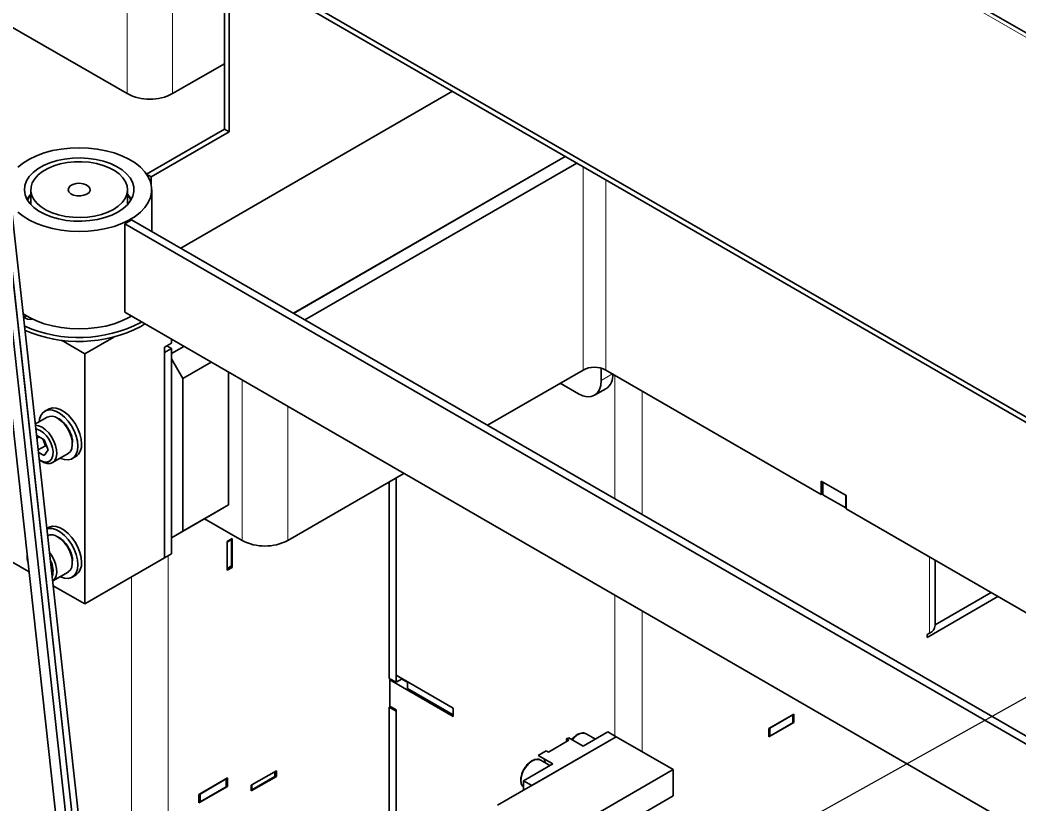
# Paper-space layout 'Blatt1' of a CAD drawing. Header units: millimetres. Extents: x 0 to 1189, y 0 to 841.
# Drawn here: x 946 to 1008, y 632.2 to 680.8 of the extents above; entities that cross this region are included whole.
import ezdxf

# ---------------------------------------------------------------- set-up
doc = ezdxf.new("R2010")
doc.units = ezdxf.units.MM
doc.layers.add('BESCHRIFTUNG', color=5, linetype='Continuous')
doc.dimstyles.new('SLDDIMSTYLE0', dxfattribs={"dimtxt": 0.18, "dimasz": 0.7, "dimexe": 0, "dimexo": 0.0625, "dimgap": 0, "dimtad": 0, "dimtih": 1, "dimtoh": 1, "dimdec": 0, "dimrnd": 1e-09, "dimzin": 0, "dimdsep": 46, "dimtxsty": 'Standard', "dimblk1": 'DOT', "dimblk2": 'DOT', "dimsah": 1, "dimcen": 0.09, "dimadec": 0, "dimazin": 0, "dimtfac": 0.7, "dimtdec": 0, "dimtofl": 0, "dimtmove": 0, "dimatfit": 3, "dimldrblk": 'DOT', "dimfxl": 1, "dimfrac": 2, "dimtolj": 1, "dimtzin": 0, "dimarcsym": 0})

# ---------------------------------------------------------------- blocks, each defined once
blk = doc.blocks.new('_Dot')
at = {"color": 0, "linetype": 'ByBlock', "lineweight": -2}
blk.add_line((-0.5, 0), (-1, 0), dxfattribs=at)
at = {"color": 0, "linetype": 'ByBlock', "const_width": 0.5}
blk.add_lwpolyline([(-0.25, 0, 1), (0.25, 0, 1)], format="xyb", close=True, dxfattribs=at)

psp = doc.layouts.new('Blatt1')

# ---------------------------------------------------------------- linework, layer by layer
at = {"color": 8, "linetype": 'Continuous', "lineweight": 18}
for p, q in [((1084.731, 635.666), (979.806, 696.237)), ((952.637, 682.772), (952.637, 676.231)), ((955.465, 676.231), (955.465, 682.772)), ((980.921, 659.093), (980.921, 671.704)), ((982.336, 670.887), (982.336, 659.093)), ((982.053, 658.439), (982.76, 658.847)), ((959.779, 648.52), (959.779, 658.469)), ((982.901, 651.103), (982.901, 658.766)), ((984.598, 650.124), (984.598, 657.786)), ((962.607, 656.837), (962.607, 648.52)), ((955.183, 647.565), (955.183, 615.431)), ((1002.417, 642.773), (1002.417, 647.5)), ((952.92, 646.259), (952.92, 609.12)), ((982.901, 636.392), (982.901, 645.126)), ((984.598, 635.413), (984.598, 644.147))]:
    psp.add_line(p, q, dxfattribs=at)
at = {"color": 7, "linetype": 'Continuous', "lineweight": 35}
for p, q in [((1085.107, 635.719), (980.206, 696.277)), ((958.68, 684.216), (958.68, 674.026)), ((1056.905, 628.166), (959.246, 684.543)), ((1056.905, 627.839), (959.246, 684.216)), ((958.963, 684.053), (958.963, 673.863)), ((952.637, 676.231), (942.73, 681.95)), ((955.465, 676.231), (958.68, 678.087)), ((972.825, 676.378), (955.967, 666.646)), ((953.846, 671.235), (958.68, 674.026)), ((954.128, 671.072), (958.963, 673.863)), ((958.963, 673.863), (958.68, 674.026)), ((979.814, 672.343), (962.958, 662.612)), ((962.965, 662.607), (979.821, 672.339)), ((963.672, 662.199), (980.528, 671.93)), ((954.128, 671.072), (953.846, 671.235)), ((954.128, 670.621), (954.128, 671.072)), ((946.667, 670.281), (946.667, 669.357)), ((952.667, 669.357), (952.667, 670.281)), ((954.167, 667.684), (954.167, 670.281)), ((952.677, 669.368), (952.667, 669.408)), ((952.923, 597.925), (945.079, 669.134)), ((953.321, 597.957), (945.478, 669.149)), ((944.782, 668.239), (952.531, 597.893)), ((945.181, 668.254), (952.929, 597.925)), ((952.496, 668.159), (952.921, 668.404)), ((1041.067, 617.048), (952.496, 668.159)), ((952.496, 662.671), (952.496, 668.159)), ((1041.563, 617.252), (952.921, 668.404)), ((952.531, 592.406), (944.782, 662.752)), ((946.226, 662.565), (946.208, 662.524)), ((1041.067, 611.561), (952.496, 662.671)), ((953.543, 662.068), (953.486, 662.034)), ((953.746, 661.95), (953.486, 661.789)), ((950.021, 660.099), (948.56, 660.942)), ((951.81, 661.132), (950.021, 660.099)), ((955.395, 660.752), (954.97, 660.507)), ((955.395, 660.999), (955.395, 660.752)), ((950.021, 660.099), (950.021, 644.585)), ((954.97, 660.507), (954.97, 647.442)), ((954.97, 660.18), (955.395, 660.425)), ((954.97, 647.442), (954.97, 660.18)), ((955.395, 660.425), (955.112, 660.589)), ((955.395, 660.115), (956.16, 660.557)), ((955.395, 647.687), (955.395, 660.425)), ((956.102, 658.564), (955.395, 659.788)), ((957.858, 659.577), (956.102, 658.564)), ((958.93, 650.725), (958.93, 658.959)), ((980.921, 659.093), (974.99, 655.668)), ((982.053, 658.439), (982.053, 659.207)), ((995.7, 651.377), (982.336, 659.093)), ((982.76, 658.847), (982.76, 658.848)), ((956.102, 649.092), (956.102, 658.564)), ((980.638, 657.622), (979.506, 658.276)), ((981.638, 657.523), (982.345, 657.931)), ((947.757, 656.672), (947.53, 656.542)), ((947.674, 656.162), (946.954, 655.747)), ((948.353, 656.081), (948.38, 656.065)), ((947.033, 655.031), (947.494, 654.765)), ((947.183, 654.944), (947.051, 654.868)), ((947.57, 654.394), (947.406, 654.815)), ((947.494, 654.765), (947.739, 654.133)), ((947.57, 654.394), (947.619, 654.443)), ((947.57, 654.394), (947.131, 654.141)), ((947.148, 653.984), (947.494, 653.785)), ((947.494, 653.785), (947.739, 654.133)), ((947.657, 654.344), (947.57, 654.394)), ((948.012, 653.356), (948.974, 653.911)), ((947.249, 653.485), (947.362, 653.42)), ((949.23, 653.597), (949.456, 653.728)), ((969.812, 652.679), (962.607, 648.52)), ((968.9, 639.972), (968.9, 652.153)), ((969.325, 639.727), (969.325, 652.398)), ((969.325, 652.398), (969.325, 640.168)), ((997.255, 651.312), (995.7, 652.21)), ((995.7, 652.21), (995.7, 651.377)), ((995.806, 651.357), (995.806, 652.149)), ((995.806, 651.439), (995.7, 651.377)), ((995.806, 651.357), (997.22, 650.541)), ((956.102, 649.092), (958.93, 650.725)), ((958.93, 650.725), (958.082, 650.235)), ((997.22, 650.541), (997.22, 651.333)), ((997.255, 650.479), (997.255, 651.312)), ((958.082, 650.235), (955.395, 648.683)), ((997.22, 650.541), (997.255, 650.561)), ((1023.984, 635.049), (997.255, 650.479)), ((959.779, 648.52), (957.445, 649.867)), ((947.757, 649.323), (947.668, 649.272)), ((955.395, 648.683), (956.102, 649.092)), ((943.395, 648.41), (946.563, 646.581)), ((948.353, 648.732), (948.38, 648.717)), ((959.157, 648.648), (958.845, 648.468)), ((959.114, 648.574), (958.845, 648.419)), ((958.845, 648.468), (958.845, 646.672)), ((959.114, 648.574), (959.072, 648.599)), ((959.114, 646.941), (959.114, 648.574)), ((959.157, 646.851), (959.157, 648.648)), ((946.443, 647.663), (946.443, 647.533)), ((954.97, 647.442), (955.395, 647.687)), ((950.021, 644.585), (954.97, 647.442)), ((1002.769, 643.263), (1002.769, 647.297)), ((948.026, 646.015), (948.974, 646.562)), ((958.845, 646.786), (959.114, 646.941)), ((958.845, 646.672), (959.157, 646.851)), ((959.058, 646.909), (959.157, 646.851)), ((949.23, 646.248), (949.456, 646.379)), ((948.059, 645.717), (950.021, 644.585)), ((1006.236, 645.295), (1002.769, 643.294)), ((1002.269, 642.515), (1006.66, 645.05)), ((1002.417, 642.773), (1002.269, 642.687)), ((1002.269, 642.687), (1002.269, 642.515)), ((968.9, 639.972), (969.325, 639.727)), ((968.929, 639.874), (969, 639.915)), ((968.929, 638.241), (968.929, 639.874)), ((968.929, 639.874), (972.86, 637.605)), ((972.86, 638.127), (969.325, 640.168)), ((969.325, 639.727), (969.707, 639.948)), ((969.678, 639.931), (970.032, 639.727)), ((969.763, 639.915), (969.763, 639.882)), ((970.032, 639.76), (970.032, 639.336)), ((970.032, 639.336), (972.86, 637.703)), ((968.971, 638.217), (968.9, 638.176)), ((969.325, 637.931), (968.9, 638.176)), ((968.9, 620.061), (968.9, 638.176)), ((968.929, 638.241), (969.325, 638.013)), ((969.325, 638.013), (969.325, 623.495)), ((969.325, 623.495), (969.325, 637.931)), ((972.86, 637.605), (972.86, 638.127)), ((994.003, 637.76), (992.447, 636.862)), ((993.932, 637.703), (993.918, 637.711)), ((994.003, 637.237), (994.003, 637.76)), ((992.447, 636.339), (994.003, 637.237)), ((992.518, 636.886), (993.932, 637.703)), ((992.518, 636.396), (993.932, 637.213)), ((993.932, 637.213), (993.932, 637.703)), ((993.932, 637.278), (994.003, 637.237)), ((982.463, 636.645), (980.937, 635.764)), ((981.695, 636.202), (981.124, 636.532)), ((982.463, 636.645), (982.972, 636.351)), ((992.447, 636.862), (992.447, 636.339)), ((992.504, 636.895), (992.518, 636.886)), ((992.518, 636.396), (992.518, 636.886)), ((975.618, 632.106), (982.972, 636.351)), ((982.972, 636.351), (977.739, 633.331)), ((980.045, 636.131), (978.772, 635.396)), ((980.032, 636.287), (979.903, 636.213)), ((979.903, 636.213), (980.045, 636.131)), ((979.903, 636.127), (979.903, 636.213)), ((979.97, 636.088), (979.903, 636.127)), ((980.937, 635.764), (980.032, 636.287)), ((982.972, 636.351), (986.507, 634.31)), ((992.447, 636.437), (992.518, 636.396)), ((978.63, 635.478), (978.134, 635.191)), ((978.772, 635.396), (978.63, 635.478)), ((979.039, 634.669), (977.23, 633.625)), ((978.134, 635.191), (979.039, 634.669)), ((978.867, 634.569), (978.296, 634.899)), ((960.345, 633.346), (961.9, 634.244)), ((961.801, 633.876), (961.801, 634.187)), ((961.9, 634.244), (961.9, 633.885)), ((986.507, 634.31), (978.022, 629.412)), ((986.507, 632.677), (986.507, 634.31)), ((958.86, 633.795), (957.092, 632.774)), ((957.163, 632.799), (958.789, 633.738)), ((958.789, 633.738), (958.775, 633.746)), ((958.789, 633.248), (958.789, 633.738)), ((958.86, 633.272), (958.86, 633.795)), ((961.9, 633.885), (960.345, 632.986)), ((960.387, 633.06), (961.801, 633.876)), ((960.387, 633.37), (960.387, 633.06)), ((961.9, 633.885), (961.801, 633.942)), ((977.23, 633.037), (977.23, 633.625)), ((977.23, 633.625), (977.739, 633.331)), ((957.092, 632.252), (958.86, 633.272)), ((957.092, 632.774), (957.092, 632.252)), ((957.148, 632.807), (957.163, 632.799)), ((957.163, 632.309), (958.789, 633.248)), ((957.163, 632.309), (957.163, 632.799)), ((958.789, 633.313), (958.86, 633.272)), ((960.345, 632.986), (960.345, 633.346)), ((960.387, 633.06), (960.345, 633.084)), ((957.092, 632.35), (957.163, 632.309)), ((986.507, 632.677), (978.729, 628.187))]:
    psp.add_line(p, q, dxfattribs=at)
at = {"color": 7, "linetype": 'Continuous', "lineweight": 35, "flags": 128}
for points in [[(949.11, 672.859), (949.674, 672.879), (950.238, 672.858), (950.793, 672.796), (951.33, 672.695), (951.841, 672.555), (952.318, 672.38), (952.753, 672.172), (953.139, 671.934), (953.47, 671.669), (953.742, 671.383), (953.949, 671.08), (954.089, 670.764), (954.159, 670.44), (954.158, 670.114), (954.086, 669.79), (953.945, 669.474), (953.736, 669.171), (953.463, 668.885), (953.13, 668.622), (952.743, 668.384), (952.307, 668.177), (951.829, 668.002), (951.317, 667.864), (950.779, 667.764), (950.224, 667.703), (949.66, 667.683), (949.096, 667.704), (948.541, 667.766), (948.004, 667.867), (947.493, 668.006), (947.016, 668.182), (946.582, 668.39), (946.195, 668.628), (945.864, 668.892)], [(945.871, 671.676), (946.204, 671.94), (946.592, 672.177), (947.028, 672.385), (947.505, 672.559), (948.017, 672.698), (948.555, 672.798), (949.11, 672.859)], [(949.246, 672.229), (948.76, 672.172), (948.292, 672.076), (947.854, 671.941), (947.455, 671.771), (947.102, 671.569), (946.805, 671.34), (946.568, 671.088), (946.397, 670.819), (946.297, 670.538), (946.268, 670.252), (946.311, 669.967), (946.426, 669.688), (946.61, 669.422), (946.859, 669.174), (947.168, 668.95), (947.53, 668.754), (947.938, 668.591), (948.383, 668.463), (948.855, 668.375), (949.344, 668.327), (949.841, 668.321), (950.333, 668.356), (950.812, 668.433), (951.266, 668.549), (951.685, 668.701), (952.062, 668.888), (952.388, 669.104), (952.656, 669.345), (952.86, 669.606), (952.996, 669.882), (953.061, 670.166), (953.054, 670.453), (952.975, 670.735), (952.825, 671.009), (952.608, 671.266), (952.328, 671.503), (951.991, 671.714), (951.605, 671.894), (951.178, 672.039), (950.718, 672.148), (950.236, 672.216), (949.742, 672.243), (949.246, 672.229)], [(951.789, 669.056), (951.44, 668.884), (951.05, 668.744), (950.627, 668.64), (950.182, 668.575), (949.725, 668.549), (949.266, 668.565), (948.817, 668.62), (948.388, 668.714), (947.989, 668.846), (947.629, 669.01), (947.317, 669.205), (947.06, 669.425), (946.864, 669.664), (946.734, 669.919), (946.672, 670.181), (946.681, 670.447), (946.76, 670.708), (946.907, 670.959), (947.118, 671.194), (947.39, 671.408), (947.714, 671.596), (948.085, 671.752), (948.493, 671.874), (948.928, 671.959), (949.38, 672.005), (949.84, 672.01), (950.295, 671.974), (950.735, 671.899), (951.151, 671.786), (951.531, 671.638), (951.868, 671.458), (952.154, 671.25), (952.381, 671.019), (952.544, 670.772), (952.64, 670.512), (952.667, 670.248), (952.623, 669.984), (952.51, 669.727), (952.33, 669.483), (952.087, 669.258), (951.789, 669.056)], [(950.148, 670.003), (950.278, 670.108), (950.342, 670.232), (950.333, 670.361), (950.251, 670.482), (950.107, 670.58), (949.914, 670.647), (949.695, 670.673), (949.473, 670.657), (949.272, 670.6), (949.114, 670.509), (949.015, 670.393), (948.988, 670.265), (949.034, 670.138), (949.148, 670.027), (949.319, 669.944), (949.528, 669.897), (949.751, 669.891), (949.966, 669.928), (950.148, 670.003)], [(946.652, 669.979), (946.514, 669.806), (946.432, 669.677)], [(946.667, 669.959), (946.588, 669.854), (946.459, 669.631)], [(952.902, 669.677), (952.77, 669.875), (952.667, 669.996)], [(946.667, 669.408), (946.658, 669.372), (946.657, 669.368)], [(952.906, 662.435), (952.743, 662.342), (952.307, 662.134), (951.829, 661.96), (951.317, 661.822), (950.779, 661.721), (950.224, 661.661), (949.66, 661.641), (949.096, 661.662), (948.541, 661.723), (948.004, 661.825), (947.493, 661.964), (947.016, 662.139), (946.582, 662.348), (946.201, 662.582)], [(946.407, 662.448), (946.326, 662.412), (946.258, 662.361)], [(980.638, 657.622), (980.914, 657.494), (981.18, 657.434), (981.424, 657.444), (981.638, 657.523), (981.814, 657.669), (981.945, 657.876), (982.026, 658.136), (982.053, 658.439)], [(949.582, 654.375), (949.556, 654.679), (949.478, 655), (949.353, 655.324), (949.185, 655.636), (948.981, 655.924), (948.752, 656.175), (948.506, 656.377), (948.255, 656.522), (948.009, 656.604), (947.779, 656.618), (947.576, 656.565), (947.408, 656.447), (947.282, 656.268), (947.204, 656.037), (947.183, 655.879)], [(949.809, 654.506), (949.782, 654.81), (949.705, 655.131), (949.579, 655.454), (949.411, 655.767), (949.208, 656.055), (948.978, 656.306), (948.732, 656.508), (948.481, 656.653), (948.235, 656.734), (948.005, 656.749), (947.802, 656.696), (947.757, 656.672)], [(948.974, 653.911), (948.992, 653.922), (949.12, 654.046), (949.204, 654.224), (949.241, 654.445), (949.229, 654.698), (949.168, 654.97), (949.061, 655.245), (948.915, 655.509), (948.736, 655.747), (948.536, 655.947), (948.324, 656.098)], [(946.963, 655.668), (947.15, 655.637), (947.362, 655.543)], [(947.249, 655.347), (947.048, 655.433), (946.987, 655.448)], [(947.2, 653.515), (947.35, 653.434), (947.546, 653.379), (947.723, 653.39), (947.87, 653.464), (947.978, 653.599), (948.041, 653.785), (948.053, 654.01), (948.016, 654.261), (947.93, 654.522), (947.801, 654.776), (947.637, 655.008), (947.449, 655.202), (947.249, 655.347), (947.249, 655.347)], [(947.362, 655.543), (947.574, 655.392), (947.775, 655.192), (947.953, 654.953), (948.099, 654.69), (948.206, 654.415), (948.267, 654.143), (948.28, 653.89), (948.243, 653.669), (948.158, 653.491), (948.031, 653.367), (947.867, 653.303), (947.676, 653.302), (947.469, 653.365), (947.362, 653.42)], [(948.482, 653.627), (948.506, 653.616), (948.752, 653.535), (948.981, 653.52), (949.185, 653.573), (949.353, 653.692), (949.478, 653.871), (949.556, 654.102), (949.582, 654.375)], [(949.582, 647.026), (949.556, 647.33), (949.478, 647.651), (949.353, 647.975), (949.185, 648.288), (948.981, 648.576), (948.752, 648.826), (948.506, 649.028), (948.255, 649.173), (948.009, 649.255), (947.779, 649.269), (947.67, 649.25)], [(949.809, 647.157), (949.782, 647.461), (949.705, 647.782), (949.579, 648.105), (949.411, 648.418), (949.208, 648.706), (948.978, 648.957), (948.732, 649.159), (948.481, 649.304), (948.235, 649.386), (948.005, 649.4), (947.802, 649.347), (947.757, 649.323)], [(948.974, 646.562), (948.992, 646.573), (949.12, 646.697), (949.204, 646.875), (949.241, 647.096), (949.229, 647.349), (949.168, 647.621), (949.061, 647.896), (948.915, 648.16), (948.736, 648.398), (948.536, 648.598), (948.324, 648.749)], [(947.833, 647.773), (947.953, 647.605), (948.099, 647.341), (948.206, 647.066), (948.267, 646.794), (948.28, 646.541), (948.243, 646.32), (948.158, 646.142), (948.031, 646.018), (948.026, 646.015)], [(948.482, 646.278), (948.506, 646.267), (948.752, 646.186), (948.981, 646.171), (949.185, 646.224), (949.353, 646.343), (949.478, 646.522), (949.556, 646.753), (949.582, 647.026)], [(978.583, 634.733), (978.547, 634.902), (978.517, 634.97)]]:
    psp.add_lwpolyline(points, dxfattribs=at)
at = {"color": 8, "linetype": 'Continuous', "lineweight": 18, "flags": 128}
for points in [[(980.624, 636.482), (980.434, 636.342), (980.26, 636.155)], [(977.796, 634.849), (977.605, 634.709), (977.429, 634.518), (977.279, 634.292), (977.168, 634.046), (977.104, 633.799), (977.09, 633.57), (977.13, 633.375), (977.218, 633.228), (977.23, 633.216)]]:
    psp.add_lwpolyline(points, dxfattribs=at)
at = {"color": 7, "linetype": 'Continuous', "lineweight": 35}
for centre, radius, start, end in [((954.051, 678.961), 3.074, 242.60967, 297.39033), ((951.495, 668.984), 1.524, 25.1068, 39.74018), ((946.614, 662.742), 0.514, 219.96656, 287.45745), ((949.648, 669.497), 8.392, 246.38966, 297.2158), ((949.647, 669.257), 8.397, 246.62332, 297.20531), ((981.628, 657.728), 1.537, 62.60967, 117.39033), ((981.808, 658.726), 0.959, 304.05635, 7.25583), ((947.945, 655.589), 0.635, 53.38377, 115.30577), ((948.967, 654.418), 0.846, 305.32586, 5.98632), ((947.939, 648.222), 0.652, 53.91202, 110.05209), ((961.193, 651.249), 3.074, 242.60967, 297.39033), ((947.688, 647.527), 1.245, 175.19451, 197.37867), ((946.76, 646.645), 1.287, 343.83983, 28.73335), ((948.967, 647.069), 0.846, 305.32586, 5.98632), ((1002.168, 643.322), 0.604, 294.37466, 354.3052), ((980.917, 636.079), 0.498, 65.38103, 125.92943), ((978.088, 634.446), 0.498, 65.38103, 125.92943)]:
    psp.add_arc(centre, radius, start, end, dxfattribs=at)
for points, knots in [([(949.009, 655.412), (948.972, 655.475), (948.887, 655.621), (948.72, 655.82), (948.546, 655.985), (948.431, 656.058), (948.385, 656.088)], [0, 0, 0, 0, 0.221527, 0.513063, 0.805301, 1, 1, 1, 1]), ([(949.263, 654.604), (949.256, 654.679), (949.243, 654.838), (949.164, 655.094), (949.084, 655.292), (949.021, 655.393), (949.009, 655.412)], [0, 0, 0, 0, 0.288119, 0.606336, 0.923998, 1, 1, 1, 1]), ([(949.009, 648.063), (948.972, 648.126), (948.887, 648.272), (948.72, 648.471), (948.546, 648.636), (948.431, 648.709), (948.385, 648.739)], [0, 0, 0, 0, 0.221527, 0.513063, 0.805301, 1, 1, 1, 1]), ([(949.263, 647.255), (949.256, 647.33), (949.243, 647.489), (949.164, 647.745), (949.084, 647.944), (949.021, 648.044), (949.009, 648.063)], [0, 0, 0, 0, 0.288119, 0.606336, 0.923998, 1, 1, 1, 1]), ([(981.103, 636.536), (981.087, 636.546), (981.028, 636.583), (980.904, 636.593), (980.751, 636.57), (980.597, 636.506), (980.459, 636.415), (980.341, 636.308), (980.266, 636.231), (980.232, 636.184), (980.225, 636.175)], [0, 0, 0, 0, 0.06456, 0.239164, 0.409008, 0.564657, 0.732271, 0.860722, 0.973033, 1, 1, 1, 1]), ([(978.274, 634.903), (978.258, 634.913), (978.2, 634.95), (978.076, 634.96), (977.923, 634.938), (977.769, 634.873), (977.631, 634.782), (977.512, 634.676), (977.409, 634.563), (977.326, 634.452), (977.278, 634.373), (977.259, 634.342)], [0, 0, 0, 0, 0.054053, 0.200241, 0.342444, 0.472762, 0.613098, 0.720644, 0.814677, 0.92919, 1, 1, 1, 1]), ([(977.259, 634.342), (977.22, 634.267), (977.165, 634.162), (977.11, 634.002), (977.078, 633.87), (977.06, 633.76), (977.061, 633.705), (977.062, 633.696)], [0, 0, 0, 0, 0.352119, 0.493274, 0.723796, 0.956872, 1, 1, 1, 1]), ([(977.062, 633.696), (977.061, 633.655), (977.06, 633.562), (977.089, 633.432), (977.142, 633.307), (977.201, 633.246), (977.23, 633.216)], [0, 0, 0, 0, 0.209511, 0.47113, 0.740671, 1, 1, 1, 1])]:
    psp.add_open_spline(points, degree=3, knots=knots, dxfattribs=at)

# ---------------------------------------------------------------- leaders
at = {"layer": 'BESCHRIFTUNG'}
for points in [[(953.201, 608.027), (1081.76, 679.694)], [(1000.372, 598.382), (1081.76, 679.694)]]:
    psp.add_leader(points, dimstyle='SLDDIMSTYLE0', dxfattribs=at)

doc.saveas('drawing.dxf')
